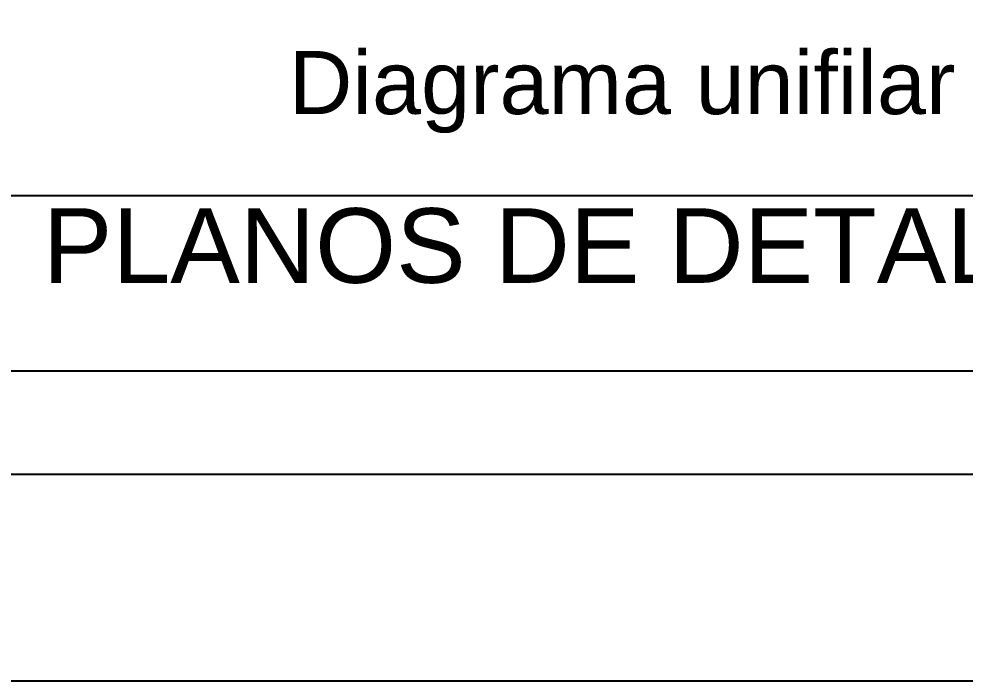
# Model space of a CAD drawing. Header units: millimetres. Extents: x 0 to 594, y 0 to 420.
# Drawn here: x 447.33 to 493.12, y 0 to 32.04 of the extents above; entities that cross this region are included whole.
import ezdxf
from ezdxf.enums import TextEntityAlignment as Align

# ---------------------------------------------------------------- set-up
doc = ezdxf.new("R2010")
doc.units = ezdxf.units.MM
doc.styles.add('ARIAL', font='arial.ttf')

msp = doc.modelspace()

# ---------------------------------------------------------------- linework, layer by layer
msp.add_line((429, 23.5), (524.035, 23.5))
for points in [[(0, 420), (594, 420), (594, 0), (0, 0)], [(25, 410), (584, 410), (584, 10), (25, 10)], [(30, 405), (579, 405), (579, 15), (30, 15)], [(404, 66), (579, 66), (579, 15), (404, 15)]]:
    msp.add_lwpolyline(points, close=True)

# ---------------------------------------------------------------- texts
at = {"style": 'ARIAL'}
for s, height, p in [('Diagrama unifilar', 3.056, (476.518, 26.519)), ('PLANOS DE DETALLES', 3.611, (476.518, 18.187))]:
    msp.add_text(s, height=height, dxfattribs=at).set_placement(p, align=Align.BOTTOM_CENTER)

doc.saveas('drawing.dxf')
